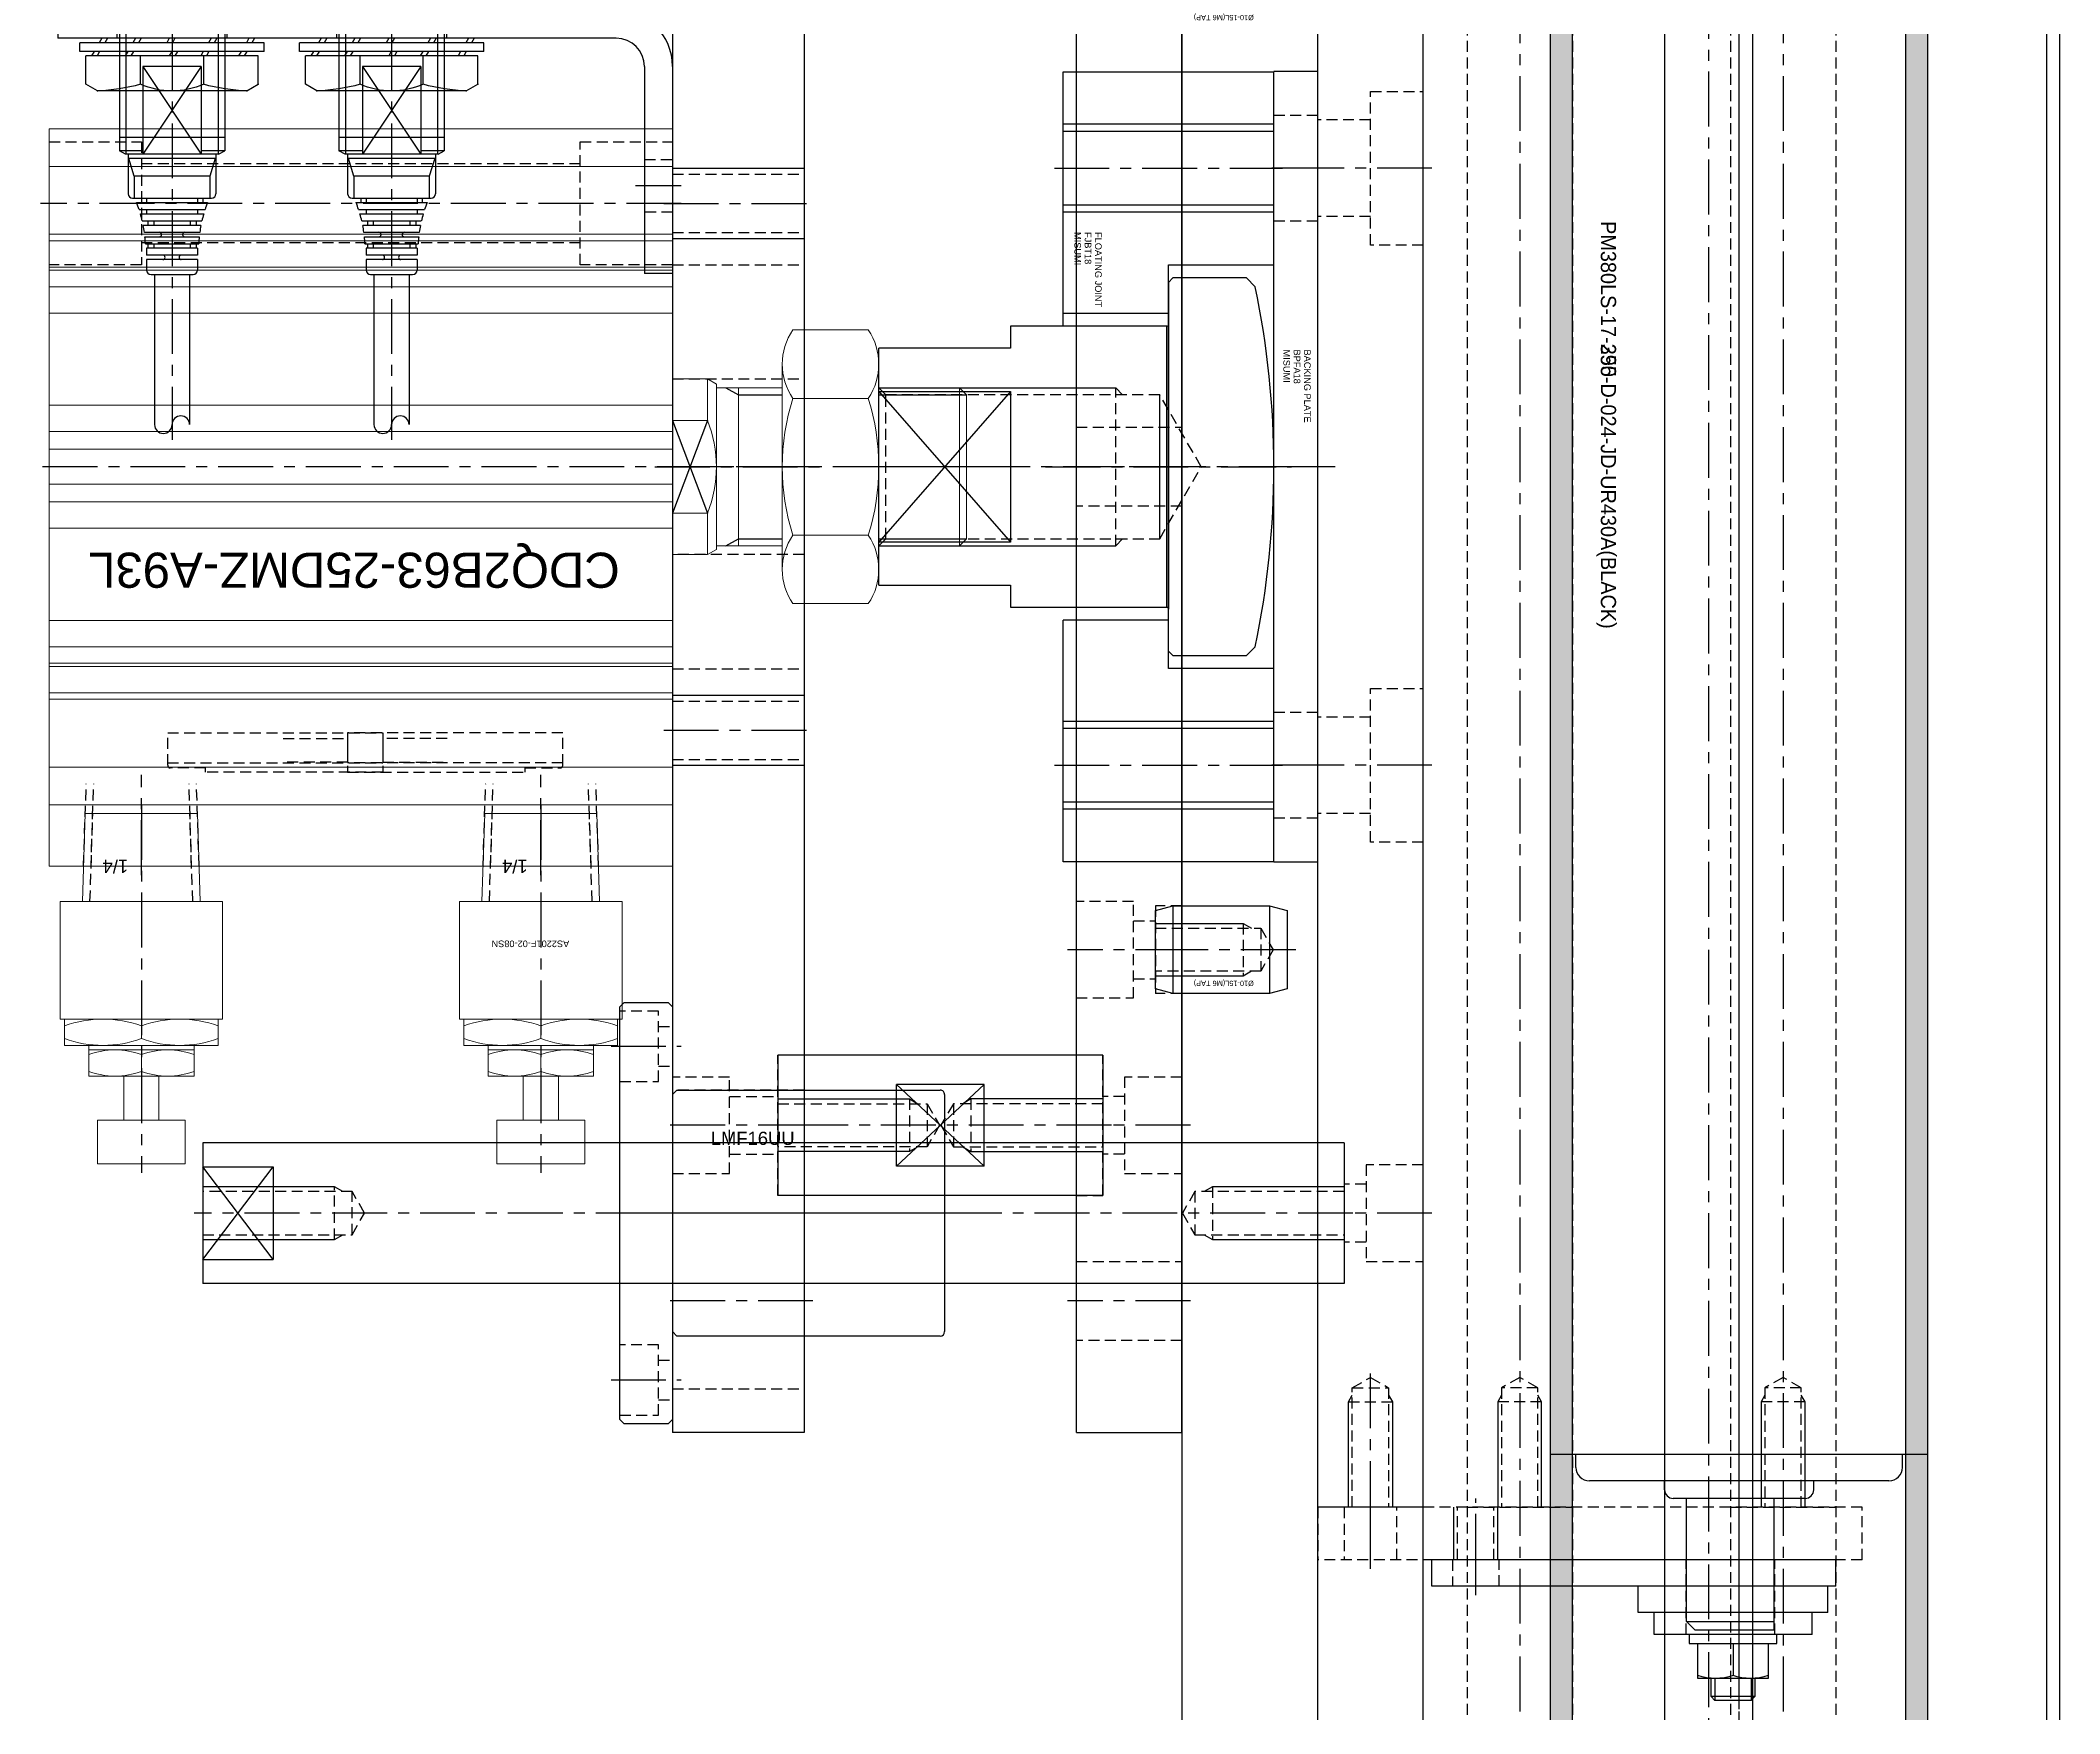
# Model space of a CAD drawing. Header units: inches. Extents: x 0 to 77285, y -118 to 40065.
# Drawn here: x 4378.1 to 4608.1, y 16553.6 to 16744.1 of the extents above; entities that cross this region are included whole.
import ezdxf
from ezdxf.enums import TextEntityAlignment as Align

# ---------------------------------------------------------------- set-up
doc = ezdxf.new("R2010")
doc.units = ezdxf.units.IN
doc.header["$LTSCALE"] = 5
doc.header["$MEASUREMENT"] = 0
doc.linetypes.add('CENTER', pattern=[2, 1.25, -0.25, 0.25, -0.25])
doc.linetypes.add('HIDDEN', pattern=[0.375, 0.25, -0.125])
for name, color, linetype in [('11', 1, 'CENTER'), ('22', 2, 'HIDDEN'), ('44', 4, 'Continuous'), ('55', 5, 'Continuous'), ('77', 40, 'HIDDEN'), ('99', 181, 'Continuous'), ('A', 8, 'Continuous'), ('B', 123, 'Continuous'), ('BOM-T', 4, 'Continuous'), ('T', 3, 'Continuous'), ('Y', 60, 'Continuous')]:
    doc.layers.add(name, color=color, linetype=linetype)
doc.layers.add('88', color=35, linetype='Continuous', lineweight=5)
doc.styles.add('SCI', font='')
doc.styles.get("Standard").update_dxf_attribs({"font": 'arial.ttf'})
doc.styles.get('SCI').set_extended_font_data('Gulim')

# ---------------------------------------------------------------- blocks, each defined once
blk = doc.blocks.new('A$Cf3caff21')
for p, q in [((-105.5, -170), (-105.5, -7330)), ((-50.5, -170), (-50.5, -7330)), ((-40.5, -170), (-40.5, -7330)), ((-7, -170), (-7, -7330))]:
    blk.add_line(p, q)
at = {"layer": '11'}
blk.add_line((-45.5, -170), (-45.5, -7330), dxfattribs=at)
at = {"layer": 'B'}
blk.add_line((-5.5, -170), (-5.5, -7330), dxfattribs=at)
blk = doc.blocks.new('A$Ce961e380')
h = blk.add_hatch(color=256)
h.dxf.hatch_style = 1
h.paths.add_polyline_path([(177.5, 0), (-177.5, 0), (-177.5, -2.5), (177.5, -2.5)])
h.paths.add_polyline_path([(177.5, -40.5), (-177.5, -40.5), (-177.5, -43), (177.5, -43)])
for p, q in [((177.5, 0), (-177.5, 0)), ((177.5, -2.5), (-177.5, -2.5)), ((177.5, -40.5), (-177.5, -40.5)), ((177.5, -43), (-177.5, -43))]:
    blk.add_line(p, q)
at = {"layer": '11'}
blk.add_line((200.5, -21.5), (-200.5, -21.5), dxfattribs=at)
at = {"layer": '44', "style": 'SCI'}
blk.add_text('PM380LS-17-355-D-024-JD-UR430A(BLACK)', height=1.7308, dxfattribs=at).set_placement((-4.77, -36.39), align=Align.MIDDLE_CENTER)
blk = doc.blocks.new('A$C57a92363')
for p, q in [((367, 0, 2129.45), (0, 0, 2129.45)), ((367, -12, 2129.45), (0, -12, 2129.45))]:
    blk.add_line(p, q)
at = {"layer": '11'}
for p, q in [((149.5, 1, 2129.45), (149.5, -13, 2129.45)), ((217.5, 1, 2129.45), (217.5, -13, 2129.45)), ((268.5, 1, 2129.45), (268.5, -13, 2129.45)), ((303, -6, 2129.45), (286.21, -6, 2129.45))]:
    blk.add_line(p, q, dxfattribs=at)
at = {"layer": '22'}
for p, q in [((140.75, -6, 2129.45), (140.75, 0, 2129.45)), ((158.25, 0, 2129.45), (158.25, -6, 2129.45)), ((208.75, -6, 2129.45), (208.75, 0, 2129.45)), ((226.25, 0, 2129.45), (226.25, -6, 2129.45)), ((263, 0, 2129.45), (263, -6.5, 2129.45)), ((274, -6.5, 2129.45), (274, 0, 2129.45)), ((158.25, -6, 2129.45), (140.75, -6, 2129.45)), ((144, -6, 2129.45), (144, -12, 2129.45)), ((155, -6, 2129.45), (155, -12, 2129.45)), ((226.25, -6, 2129.45), (208.75, -6, 2129.45)), ((212, -6, 2129.45), (212, -12, 2129.45)), ((223, -6, 2129.45), (223, -12, 2129.45)), ((263, -6.5, 2129.45), (274, -6.5, 2129.45)), ((265.2, -6.5, 2129.45), (265.2, -9, 2129.45)), ((271.8, -6.5, 2129.45), (271.8, -9, 2129.45)), ((260.5, -9, 2129.45), (276.5, -9, 2129.45)), ((260.5, -9, 2129.45), (260.5, -12, 2129.45)), ((276.5, -9, 2129.45), (276.5, -12, 2129.45))]:
    blk.add_line(p, q, dxfattribs=at)
at = {"layer": '77'}
for p, q in [((302, 0, 2129.45), (302, -12, 2129.45)), ((287.21, -6, 2129.45), (288.4, -3.93, 2129.45)), ((288.4, -3.93, 2129.45), (302, -3.93, 2129.45)), ((288.4, -8.07, 2129.45), (288.4, -3.93, 2129.45)), ((290, -8.5, 2129.45), (290, -3.5, 2129.45)), ((288.4, -8.07, 2129.45), (287.21, -6, 2129.45)), ((302, -8.07, 2129.45), (288.4, -8.07, 2129.45))]:
    blk.add_line(p, q, dxfattribs=at)
at = {"layer": 'T'}
for p, q in [((289.25, -3.93, 2129.45), (290, -3.5, 2129.45)), ((290, -3.5, 2129.45), (302, -3.5, 2129.45)), ((290, -8.5, 2129.45), (289.25, -8.07, 2129.45)), ((302, -8.5, 2129.45), (290, -8.5, 2129.45))]:
    blk.add_line(p, q, dxfattribs=at)
blk = doc.blocks.new('A$Cd39330c3E')
for p, q in [((-6, 10.1), (-6, -11.5)), ((-6, 10.1), (-3, 10.1)), ((-3, 11), (0, 11)), ((-3, 11), (-3, -35)), ((0, 11), (0, -35)), ((-8.5, 8.3), (-8.5, -9.7)), ((-8.5, 8.3), (-6, 8.3)), ((-9.5, 3.3), (-13.5, 3.3)), ((-13.5, 3.3), (-13.5, -4.7)), ((-9.5, -5.7), (-9.5, 4.3)), ((-9.5, 4.3), (-8.5, 4.3)), ((-9.5, -4.7), (-9.5, 3.3)), ((-8.5, 4.3), (-8.5, -5.7)), ((-15.57, 1.8), (-16, 1.37)), ((-16, 1.37), (-16, -2.77)), ((-13.5, 1.8), (-15.57, 1.8)), ((-15.57, 1.8), (-15.57, -3.2)), ((-9.5, -0.7), (-13.14, -0.7)), ((-16, -2.77), (-15.57, -3.2)), ((-15.57, -3.2), (-13.5, -3.2)), ((-13.5, -4.7), (-9.5, -4.7)), ((-8.5, -5.7), (-9.5, -5.7)), ((-8.5, -9.7), (-6, -9.7)), ((-6, -11.5), (-3, -11.5)), ((-3, -35), (0, -35))]:
    blk.add_line(p, q)
for centre in [(-7.72, 1.3), (-7.72, -2.7)]:
    blk.add_arc(centre, 5.78, 159.7438, 200.2562)
at = {"layer": '11'}
for p, q in [((-17, 0), (1, 0)), ((-4, -30), (1, -30))]:
    blk.add_line(p, q, dxfattribs=at)
at = {"layer": '22'}
for p, q in [((-8.5, 4.05), (0, 4.05)), ((-8.5, -6.05), (0, -6.05)), ((-3, -27.35), (0, -27.35)), ((0, -32.65), (-3, -32.65))]:
    blk.add_line(p, q, dxfattribs=at)
at = {"layer": 'T'}
for p, q in [((-13.5, 1.37), (-16, 1.37)), ((-13.5, -2.77), (-16, -2.77))]:
    blk.add_line(p, q, dxfattribs=at)
blk = doc.blocks.new('A$C638f0059')
h = blk.add_hatch(color=256)
h.dxf.hatch_style = 1
h.paths.add_polyline_path([(290, -40.5), (0, -40.5), (0, -43), (290, -43)])
h.paths.add_polyline_path([(177.5, 0), (0, 0), (0, -2.5), (177.5, -2.5)])
h.paths.add_polyline_path([(290, 0), (177.5, 0), (177.5, -2.5), (290, -2.5)])
for p, q in [((290, 0), (0, 0)), ((290, 0), (290, -43)), ((290, -2.5), (0, -2.5)), ((291.46, -2.9), (290, -2.9)), ((293, -4.44), (293, -38.56)), ((294, -13), (293, -13)), ((295, -14), (295, -29)), ((310, -17.5), (295, -17.5)), ((309, -27.5), (309, -17.5)), ((310, -17.5), (310, -26.5)), ((309, -27.5), (295, -27.5)), ((310, -26.5), (309, -27.5)), ((294, -30), (293, -30)), ((290, -40.5), (0, -40.5)), ((291.46, -40.1), (290, -40.1)), ((290, -43), (0, -43))]:
    blk.add_line(p, q)
for centre, radius, start, end in [((291.46, -4.44), 1.54, 0, 90), ((294, -14), 1, 0, 90), ((294, -29), 1, 270, 0), ((291.46, -38.56), 1.54, 270, 0)]:
    blk.add_arc(centre, radius, start, end)
at = {"layer": '11'}
blk.add_line((313, -21.5), (-23, -21.5), dxfattribs=at)
at = {"layer": '44', "style": 'SCI'}
blk.add_text('PM380LS-17-290-D-024-JD-UR430A(BLACK)', height=1.7308, dxfattribs=at).set_placement((172.73, -36.39), align=Align.MIDDLE_CENTER)
blk = doc.blocks.new('A$Cb8b4a96a')
for p, q in [((0, 6), (367, 6)), ((0, -6), (367, -6))]:
    blk.add_line(p, q)
at = {"layer": '11'}
blk.add_line((-1, 0), (368, 0), dxfattribs=at)
blk = doc.blocks.new('A$C873b79c8')
for p, q in [((0, -6), (0, 6)), ((0, 6), (302, 6, 0)), ((302, -6, 0), (302, 6, 0)), ((0, -6), (302, -6, 0))]:
    blk.add_line(p, q)
at = {"layer": '11'}
blk.add_line((-1, 0), (303, 0, 0), dxfattribs=at)
at = {"layer": '22'}
for p, q in [((12, 2.5), (12, -2.5)), ((290, 2.5, 0), (290, -2.5, 0)), ((0, 2.07), (13.6, 2.07)), ((13.6, 2.07), (14.79, 0)), ((13.6, 2.07), (13.6, -2.07)), ((14.79, 0), (13.6, -2.07)), ((288.4, 2.07, 0), (287.21, 0, 0)), ((287.21, 0, 0), (288.4, -2.07, 0)), ((302, 2.07, 0), (288.4, 2.07, 0)), ((288.4, 2.07, 0), (288.4, -2.07, 0)), ((13.6, -2.07), (0, -2.07)), ((288.4, -2.07, 0), (302, -2.07, 0))]:
    blk.add_line(p, q, dxfattribs=at)
at = {"layer": 'T'}
for p, q in [((0, 2.5), (12, 2.5)), ((12, 2.5), (12.75, 2.07)), ((290, 2.5, 0), (289.25, 2.07, 0)), ((302, 2.5, 0), (290, 2.5, 0)), ((12.75, -2.07), (12, -2.5)), ((289.25, -2.07, 0), (290, -2.5, 0)), ((12, -2.5), (0, -2.5)), ((290, -2.5, 0), (302, -2.5, 0))]:
    blk.add_line(p, q, dxfattribs=at)
blk = doc.blocks.new('A$Cb21f6689')
for p, q in [((6, 56, 0), (0, 56, 0)), ((0, 56), (0, -6, 0)), ((6, 56), (6, -6, 0)), ((0, -6), (6, -6))]:
    blk.add_line(p, q)
at = {"layer": '11'}
for p, q in [((7, 12), (-1, 12)), ((7, 0), (-1, 0))]:
    blk.add_line(p, q, dxfattribs=at)
at = {"layer": '22'}
for p, q in [((6, 14.07), (0, 14.07)), ((6, 9.93), (0, 9.93)), ((6, 3), (0, 3)), ((0, -3), (6, -3))]:
    blk.add_line(p, q, dxfattribs=at)
at = {"layer": 'T'}
for p, q in [((6, 14.5), (0, 14.5)), ((6, 9.5), (0, 9.5))]:
    blk.add_line(p, q, dxfattribs=at)
blk = doc.blocks.new('A$Cec0c863b')
for p, q in [((8, 0), (-8, 0)), ((-8, 0), (-8, -130)), ((8, 0), (8, -130)), ((5.29, -122), (-5.29, -122)), ((-5.29, -130), (-5.29, -122)), ((5.29, -130), (5.29, -122)), ((8, -130), (-8, -130))]:
    blk.add_line(p, q)
at = {"layer": '11'}
blk.add_line((0, 1), (0, -131), dxfattribs=at)
at = {"layer": '22'}
for p, q in [((-2.46, -17), (-2.46, 0)), ((2.46, 0), (2.46, -17)), ((3, -15), (-3, -15)), ((0, -18.42), (-2.46, -17)), ((2.46, -17), (-2.46, -17)), ((2.46, -17), (0, -18.42)), ((-2.46, -113), (0, -111.58)), ((0, -111.58), (2.46, -113)), ((-2.46, -130), (-2.46, -113)), ((-2.46, -113), (2.46, -113)), ((2.46, -113), (2.46, -130)), ((-3, -115), (3, -115))]:
    blk.add_line(p, q, dxfattribs=at)
at = {"layer": 'A'}
for p, q in [((-5.29, -122), (5.29, -130)), ((-5.29, -130), (5.29, -122))]:
    blk.add_line(p, q, dxfattribs=at)
at = {"layer": 'T'}
for p, q in [((-3, -15), (-3, 0)), ((3, 0), (3, -15)), ((-2.46, -15.94), (-3, -15)), ((3, -15), (2.46, -15.94)), ((-3, -115), (-2.46, -114.06)), ((2.46, -114.06), (3, -115)), ((-3, -130), (-3, -115)), ((3, -115), (3, -130))]:
    blk.add_line(p, q, dxfattribs=at)
blk = doc.blocks.new('A$C3f96074d')
for p, q in [((45, 0), (-45, 0)), ((-45, 0), (-45, -5)), ((45, -5), (45, 0)), ((45, -5), (-45, -5))]:
    blk.add_line(p, q)
blk.add_point((0, 0))
at = {"layer": '11'}
for p, q in [((-34, 1), (-34, -6)), ((0, 2), (0, -7)), ((34, 1), (34, -6))]:
    blk.add_line(p, q, dxfattribs=at)
at = {"layer": '22'}
for p, q in [((-40, 0), (-40, -5)), ((-28, -5), (-28, 0)), ((28, 0), (28, -5)), ((40, -5), (40, 0))]:
    blk.add_line(p, q, dxfattribs=at)
at = {"layer": 'BOM-T', "color": 4}
for s, p in [('BACKING PLATE', (-13.35, -1.18)), ('BPFA18', (-13.35, -2.36)), ('MISUMI', (-13.35, -3.54))]:
    blk.add_text(s, height=0.75, dxfattribs=at).set_placement(p, align=Align.MIDDLE_LEFT)
blk = doc.blocks.new('A$C599342af')
for p, q in [((78.99, 0), (-10.99, 0)), ((-10.99, -24), (-10.99, 0)), ((-4.19, 0), (-4.19, -24)), ((4.19, 0), (4.19, -24)), ((11.01, -12), (11.01, 0)), ((56.99, 0), (56.99, -12)), ((63.81, 0), (63.81, -24)), ((72.19, 0), (72.19, -24)), ((78.99, 0), (78.99, -24)), ((13.5, -2.12), (12.5, -3.12)), ((55.5, -3.12), (54.5, -2.12)), ((12.5, -3.12), (12.5, -11.5)), ((55.5, -11.5), (55.5, -3.12)), ((56.99, -12), (11.01, -12)), ((12.5, -11.5), (13, -12)), ((13, -12), (17.8, -12)), ((16.52, -24), (16.52, -12)), ((50, -12.2), (18, -12.2)), ((18, -12.2), (18, -30)), ((42.19, -13), (25.81, -13)), ((50, -30), (50, -12.2)), ((55, -12), (50.2, -12)), ((51.48, -12), (51.48, -24)), ((55, -12), (55.5, -11.5)), ((18, -24), (-10.99, -24)), ((78.99, -24), (51.48, -24)), ((18, -30), (20.5, -30)), ((20.5, -30), (20.5, -45)), ((25.41, -45), (25.41, -30)), ((25.41, -30), (42.59, -30)), ((42.59, -30), (42.59, -45)), ((47.5, -45), (47.5, -30)), ((47.5, -30), (50, -30)), ((47.5, -45), (20.5, -45))]:
    blk.add_line(p, q)
for centre, radius, start, end in [((34, -100), 100, 78.1705, 101.8295), ((17.8, -12.2), 0.2, 0, 90), ((50.2, -12.2), 0.2, 90, 180)]:
    blk.add_arc(centre, radius, start, end)
at = {"layer": '11'}
for p, q in [((0, -25), (0, 1)), ((34, 2.25), (34, -47.25)), ((34, -26), (34, 2)), ((68, -25), (68, 1))]:
    blk.add_line(p, q, dxfattribs=at)
at = {"layer": '22'}
for p, q in [((34, -8.27), (25.81, -13)), ((42.19, -13), (34, -8.27)), ((25.81, -13), (25.81, -44.19)), ((42.19, -44.19), (42.19, -13)), ((43, -18), (25, -18)), ((25.81, -44.19), (25, -45)), ((42.19, -44.19), (25.81, -44.19)), ((43, -45), (42.19, -44.19))]:
    blk.add_line(p, q, dxfattribs=at)
at = {"layer": 'A'}
for p, q in [((17.8, -12), (50.2, -12)), ((25.41, -30), (42.59, -45)), ((25.41, -45), (42.59, -30))]:
    blk.add_line(p, q, dxfattribs=at)
at = {"layer": 'T'}
for p, q in [((-5, 0), (-5, -24)), ((5, 0), (5, -24)), ((63, 0), (63, -24)), ((73, 0), (73, -24)), ((25.81, -17.25), (25, -18)), ((25, -45), (25, -18)), ((42.19, -17.25), (43, -18)), ((43, -45), (43, -18))]:
    blk.add_line(p, q, dxfattribs=at)
at = {"layer": 'BOM-T', "color": 4}
for s, p in [('FLOATING JOINT', (7.27, -19.99)), ('FJBT18', (7.27, -21.17)), ('MISUMI', (7.27, -22.35))]:
    blk.add_text(s, height=0.75, dxfattribs=at).set_placement(p, align=Align.MIDDLE_LEFT)
blk = doc.blocks.new('A$C5cd82ed8')
blk.add_blockref('A$C57a92363', (6, 15))
at = {"xscale": -1}
blk.add_blockref('A$Cec0c863b', (274.5, 6, 2129.45), dxfattribs=at)
at = {"layer": '22'}
for p in [(6, 56, 0), (6, 26, 0)]:
    blk.add_blockref('A$Cb8b4a96a', p, dxfattribs=at)
at = {"layer": '44', "xscale": -1}
blk.add_blockref('A$Cd39330c3E', (314, 51), dxfattribs=at)
at = {"layer": '55'}
for name, p in [('A$Ce961e380', (189.5, 72.5)), ('A$C638f0059', (12, 72.5))]:
    blk.add_blockref(name, p, dxfattribs=at)
at = {"layer": '77'}
for name, p in [('A$Cb21f6689', (308, 9)), ('A$C873b79c8', (6, 56, 0)), ('A$C873b79c8', (6, 26, 0))]:
    blk.add_blockref(name, p, dxfattribs=at)
at = {"layer": '99'}
for name, p in [('A$C3f96074d', (189.5, 3, 2129.45)), ('A$C599342af', (155.5, -2, 2129.45))]:
    blk.add_blockref(name, p, dxfattribs=at)
blk = doc.blocks.new('A$C348276db')
for p, q in [((15, 15, 3256.04), (15, 0, 3256.04)), ((15, 15, 3256.04), (235, 15, 3256.04)), ((26, 15, 3256.04), (26, 0, 3256.04)), ((54, 15, 3256.04), (54, 0, 3256.04)), ((91.68, 0, 3256.04), (91.68, 15, 3256.04)), ((98.32, 0, 3256.04), (98.32, 15, 3256.04)), ((102, 0, 3256.04), (102, 15, 3256.04)), ((148, 0, 3256.04), (148, 15, 3256.04)), ((151.68, 0, 3256.04), (151.68, 15, 3256.04)), ((158.32, 0, 3256.04), (158.32, 15, 3256.04)), ((196, 15, 3256.04), (196, 0, 3256.04)), ((224, 15, 3256.04), (224, 0, 3256.04)), ((235, 15, 3256.04), (235, 0, 3256.04)), ((15, 0, 3256.04), (235, 0, 3256.04))]:
    blk.add_line(p, q)
at = {"layer": '11'}
for p, q in [((125, -2, 3256.04), (125, 17, 3256.04)), ((40, 16, 3256.04), (40, -1, 3256.04)), ((95, -1, 3256.04), (95, 16, 3256.04)), ((155, -1, 3256.04), (155, 16, 3256.04)), ((210, 16, 3256.04), (210, -1, 3256.04))]:
    blk.add_line(p, q, dxfattribs=at)
at = {"layer": 'T'}
for p, q in [((91, 0, 3256.04), (91, 15, 3256.04)), ((99, 0, 3256.04), (99, 15, 3256.04)), ((151, 0, 3256.04), (151, 15, 3256.04)), ((159, 0, 3256.04), (159, 15, 3256.04))]:
    blk.add_line(p, q, dxfattribs=at)
blk = doc.blocks.new('A$Ccf0fb916')
for p, q in [((-24, 5.5), (-23.5, 6)), ((-24, 0.5), (-24, 5.5)), ((-23.5, 6), (23.5, 6)), ((23.5, 6), (24, 5.5)), ((24, 5.5), (24, 0.5)), ((-23.5, 0), (-24, 0.5)), ((23.5, 0), (-23.5, 0)), ((-13.5, 0), (-14, -0.5)), ((14, -0.5), (13.5, 0)), ((24, 0.5), (23.5, 0)), ((-14, -30.5), (-14, -0.5)), ((14, -0.5), (14, -30.5)), ((13.5, -31), (-13.5, -31))]:
    blk.add_line(p, q)
for centre, start, end in [((-13.5, -30.5), 180, 270), ((13.5, -30.5), 270, 360)]:
    blk.add_arc(centre, 0.5, start, end)
at = {"layer": '11'}
for p, q in [((-19, 7), (-19, -1)), ((0, -32), (0, 7)), ((19, 7), (19, -1))]:
    blk.add_line(p, q, dxfattribs=at)
at = {"layer": '22'}
for p, q in [((-23, 6), (-23, 1.6)), ((-15, 1.6), (-15, 6)), ((15, 6), (15, 1.6)), ((23, 1.6), (23, 6)), ((-23, 1.6), (-15, 1.6)), ((-21.25, 1.6), (-21.25, 0)), ((-16.75, 1.6), (-16.75, 0)), ((15, 1.6), (23, 1.6)), ((16.75, 1.6), (16.75, 0)), ((21.25, 1.6), (21.25, 0))]:
    blk.add_line(p, q, dxfattribs=at)
at = {"layer": 'BOM-T', "color": 4}
blk.add_text('LMF16UU', height=1.5, rotation=270, dxfattribs=at).set_placement((8.52, -4.36), align=Align.MIDDLE_LEFT)
blk = doc.blocks.new('A$C155e952e')
for p, q in [((-4, 18.31), (-3.24, 19.63)), ((-3.24, 19.63), (0, 19.63)), ((0, 19.63), (0, 0)), ((-4, 18.31), (-4, 1.31)), ((-3.24, 13.41), (0, 13.41)), ((-3.24, 6.22), (0, 6.22)), ((-4, 1.31), (-3.24, 0)), ((-3.24, 0), (0, 0))]:
    blk.add_line(p, q)
for centre, radius, start, end in [((17.82, 19.18), 21.84, 182.2649, 195.323), ((4.92, 9.81), 8.92, 156.1938, 179.9413), ((4.92, 9.82), 8.92, 180.0587, 203.8062), ((17.82, 0.45), 21.84, 164.677, 177.7351)]:
    blk.add_arc(centre, radius, start, end)
for p in [(-3.24, 19.63), (-4, 18.31), (-4, 18.31), (-4, 1.31)]:
    blk.add_point(p)
blk = doc.blocks.new('A$C8b6cfe8f')
for p, q in [((0, 9.4), (0.5, 9.1)), ((0, 9.4), (0, 8.76)), ((0.5, 10.5), (0.5, -10.5)), ((1.5, 10.5), (0.5, 10.5)), ((1.5, 10.5), (1.5, -10.5)), ((0, 8.76), (0.5, 8.46)), ((1.5, 8.51), (2, 8.22)), ((1.5, 7.87), (2, 7.58)), ((2, 8.22), (2, 7.58)), ((0, 5.09), (0, 4.45)), ((0, 5.09), (0.5, 4.79)), ((0, 4.45), (0.5, 4.15)), ((1.5, 4.2), (2, 3.91)), ((1.5, 3.56), (2, 3.27)), ((2, 3.91), (2, 3.27)), ((0, 0.32), (0, -0.32)), ((0, 0.32), (0.5, 0.03)), ((1.5, 0.61), (2, 0.32)), ((2, 0.32), (2, -0.32)), ((0, -0.32), (0.5, -0.61)), ((1.5, -0.03), (2, -0.32)), ((0, -3.53), (0, -4.17)), ((0, -3.53), (0.5, -3.83)), ((0, -4.17), (0.5, -4.47)), ((1.5, -4.41), (2, -4.71)), ((1.5, -5.05), (2, -5.35)), ((2, -4.71), (2, -5.35)), ((0, -7.37), (0, -8.01)), ((0, -7.37), (0.5, -7.67)), ((0, -8.01), (0.5, -8.31)), ((1.5, -8.25), (2, -8.55)), ((1.5, -8.89), (2, -9.19)), ((2, -8.55), (2, -9.19)), ((1.5, -10.5), (0.5, -10.5))]:
    blk.add_line(p, q)
blk = doc.blocks.new('A$Ce7fb24a1')
for p, q in [((2.9, 5.25), (3.33, 6)), ((2.9, -5.25), (2.9, 5.25)), ((3.33, 6), (34, 6)), ((3.33, 6), (3.33, -6)), ((34.4, 5.3), (34, 6)), ((34, 6), (34, 3.32)), ((34.4, 5.3), (34.4, -5.3)), ((34.4, 5), (34.9, 5)), ((34.4, 5), (38.9, 5)), ((34.9, 5), (34.9, -5)), ((34.9, 4.92), (36.9, 4.3)), ((24.4, 3.32), (34.4, 3.32)), ((24.4, 3.32), (24.4, -3.32)), ((36.9, 4.3), (36.9, -4.3)), ((36.9, 4.3), (39.4, 4.3)), ((39.4, -4.5), (39.4, 4.5)), ((39.4, 3.5), (39.9, 3.5)), ((39.4, 2.9), (39.9, 2.9)), ((39.9, -4.05), (39.9, 4.05)), ((40.7, -3.76), (40.7, 3.76)), ((40.7, 2.9), (41.2, 2.9)), ((41.2, -3.6), (41.2, 3.6)), ((42, -3.39), (42, 3.39)), ((42, 2.75), (42.5, 2.75)), ((42.5, -3.29), (42.5, 3.29)), ((43.3, -3.15), (43.3, 3.15)), ((43.8, -3.09), (43.8, 3.1)), ((44.6, -3.03), (44.6, 3.03)), ((44.6, 2.75), (45.1, 2.75)), ((45.1, 2.9), (45.9, 2.9)), ((45.1, 2.9), (45.1, -2.9)), ((45.9, 2.9), (45.9, -2.9)), ((46.4, 2.9), (47.6, 2.9)), ((46.4, 2.9), (46.4, -2.9)), ((48.1, -2.4), (48.1, 2.4)), ((42, 2.07), (42.5, 2.07)), ((44.6, 2.07), (45.1, 2.07)), ((48.1, 2), (65.2, 2)), ((42, -2.08), (42.5, -2.08)), ((44.6, -2.08), (45.1, -2.08)), ((48.1, -2), (65.2, -2)), ((24.4, -3.32), (34.4, -3.32)), ((34, -3.32), (34, -6)), ((36.9, -4.3), (34.9, -4.92)), ((36.9, -4.3), (39.4, -4.3)), ((39.4, -2.9), (39.9, -2.9)), ((39.4, -3.5), (39.9, -3.5)), ((40.7, -2.9), (41.2, -2.9)), ((42, -2.75), (42.5, -2.75)), ((44.6, -2.75), (45.1, -2.75)), ((45.1, -2.9), (45.9, -2.9)), ((46.4, -2.9), (47.6, -2.9)), ((3.33, -6), (2.9, -5.25)), ((3.33, -6), (34, -6)), ((34.4, -5.3), (34, -6)), ((34.4, -5), (38.9, -5))]:
    blk.add_line(p, q)
for centre, radius, start, end in [((38.9, 4.5), 0.5, 0, 90), ((45.27, 17.52), 14.5, 248.279, 251.645), ((45.27, 17.52), 14.5, 253.714, 256.982), ((45.27, 17.52), 14.5, 259.002, 262.207), ((45.27, 17.52), 14.5, 264.196, 267.367), ((47.6, 2.4), 0.5, 0, 90), ((43.55, 1.45), 0.25, 180, 270), ((43.55, 1.45), 0.25, 270, 0), ((46.15, 1.05), 0.25, 180, 0), ((65.2, 1), 1, 90, 270), ((65.2, -1), 1, 270, 90), ((43.55, -1.45), 0.25, 90, 180), ((43.55, -1.45), 0.25, 0, 90), ((46.15, -1.05), 0.25, 0, 180), ((38.9, -4.5), 0.5, 270, 0), ((45.27, -17.52), 14.5, 108.355, 111.721), ((45.27, -17.52), 14.5, 103.018, 106.286), ((45.27, -17.52), 14.5, 97.7934, 100.998), ((45.27, -17.52), 14.5, 92.6334, 95.8036), ((47.6, -2.4), 0.5, 270, 0)]:
    blk.add_arc(centre, radius, start, end)
at = {"layer": '11'}
for p, q in [((0.9, -0.5), (0.9, 0.5)), ((0.9, 0), (66.93, 0))]:
    blk.add_line(p, q, dxfattribs=at)
blk.add_circle((0.9, 0), 0.5, dxfattribs=at)
at = {"layer": 'A'}
for p, q in [((9, 6), (9, -6)), ((32.5, 6), (32.5, -6)), ((24.4, 3.32), (34.4, -3.32)), ((24.4, -3.32), (34.4, 3.32))]:
    blk.add_line(p, q, dxfattribs=at)
at = {"layer": 'T'}
for p, q in [((2.9, 5.25), (34.4, 5.25)), ((2.9, -5.25), (34.4, -5.25))]:
    blk.add_line(p, q, dxfattribs=at)
blk = doc.blocks.new('A$C6a460ffd')
for p, q in [((4.8, 51.5), (28.4, 51.5)), ((28.4, 51.5), (28.4, 48.3)), ((4.8, 48.3), (28.4, 48.3)), ((-1.6, 45.1), (-1.6, -18.5)), ((1.6, 45.1), (1.6, -18.5)), ((-1.6, -18.5), (1.6, -18.5))]:
    blk.add_line(p, q)
for radius in [6.4, 3.2]:
    blk.add_arc((4.8, 45.1), radius, 90, 180)
at = {"layer": '11'}
for p, q in [((18.4, 52.5), (18.4, 47.3)), ((-2.6, 19.5), (2.6, 19.5)), ((-2.6, -5.5), (2.6, -5.5))]:
    blk.add_line(p, q, dxfattribs=at)
at = {"layer": '22'}
for p, q in [((15.4, 48.3), (15.4, 51.5)), ((21.4, 51.5), (21.4, 48.3)), ((-1.6, 25.75), (1.6, 25.75)), ((1.6, 13.25), (-1.6, 13.25)), ((-1.6, 0.75), (1.6, 0.75)), ((1.6, -11.75), (-1.6, -11.75))]:
    blk.add_line(p, q, dxfattribs=at)
blk = doc.blocks.new('A$C35e5d4fbE')
for p, q in [((-2, 33.5), (-2, 2)), ((4.5, 34), (-1.5, 34)), ((0.5, 33), (0.5, 23.5)), ((1, 33.5), (1, 23)), ((10.32, 34), (1.5, 34)), ((4.5, 20.5), (4.5, 34)), ((4.5, 0), (4.5, 34)), ((4.6, 34), (4.6, 32.1)), ((10.32, 34), (16.89, 34)), ((4.6, 32.1), (12.73, 32.1)), ((4.6, 32.1), (12.73, 32.1)), ((4.8, 27.27), (4.8, 32.1)), ((4.5, 27.07), (12.3, 27.07)), ((4.5, 27.07), (4.5, 16.92)), ((12.1, 27.07), (4.7, 27.07)), ((12.8, 27.27), (4.8, 27.27)), ((7.65, 25.92), (4.9, 25.92)), ((4.9, 25.92), (4.9, 24.52)), ((6.5, 18.07), (6.5, 25.92)), ((9.5, 25.42), (7.3, 25.42)), ((7.3, 25.42), (7.3, 23.42)), ((9.15, 26.22), (7.65, 26.22)), ((7.65, 26.22), (7.65, 25.92)), ((9.15, 25.92), (9.15, 26.22)), ((10.5, 25.92), (9.15, 25.92)), ((9.5, 23.42), (9.5, 25.42)), ((10.5, 18.07), (10.5, 25.92)), ((12.3, 27.07), (12.3, 16.92)), ((12.8, 26.27), (12.8, 27.27)), ((14.2, 26.27), (12.8, 26.27)), ((14.2, 26.27), (14.2, 17.7)), ((4.9, 24.52), (6.5, 24.52)), ((7.3, 23.42), (9.5, 23.42)), ((8.8, 24.82), (8, 24.82)), ((8, 24.82), (8, 24.02)), ((8, 24.02), (8.8, 24.02)), ((8.8, 24.02), (8.8, 24.82)), ((-0.5, 22.5), (-1.5, 22.5)), ((-1.5, 21.7), (-1.5, 22.1)), ((-1.5, 21.7), (-1.5, 2)), ((-1.2, 22.4), (0.8, 22.4)), ((0, 22), (-1.2, 22)), ((6.5, 20.77), (4.9, 20.77)), ((4.9, 20.77), (4.9, 19.37)), ((9.5, 22.92), (7.3, 22.92)), ((7.3, 22.92), (7.3, 20.92)), ((7.3, 20.92), (9.5, 20.92)), ((8.8, 22.32), (8, 22.32)), ((8, 22.32), (8, 21.52)), ((8, 21.52), (8.8, 21.52)), ((8.8, 21.52), (8.8, 22.32)), ((9.5, 20.92), (9.5, 22.92)), ((3, 13.5), (3, 20.5)), ((4.5, 20.5), (3, 20.5)), ((3, 19.5), (3, 14.5)), ((4.5, 19.5), (3, 19.5)), ((3.5, 19.5), (3.5, 14.5)), ((4.9, 19.37), (6.5, 19.37)), ((9.5, 20.42), (7.3, 20.42)), ((7.3, 20.42), (7.3, 18.42)), ((7.3, 18.42), (9.5, 18.42)), ((8.8, 19.82), (8, 19.82)), ((8, 19.82), (8, 19.02)), ((8, 19.02), (8.8, 19.02)), ((8.8, 19.02), (8.8, 19.82)), ((9.5, 18.42), (9.5, 20.42)), ((12.3, 16.92), (4.5, 16.92)), ((4.5, 16.43), (13, 16.43)), ((4.5, 16.43), (4.5, 7.03)), ((4.7, 16.92), (12.1, 16.92)), ((12.8, 16.43), (4.7, 16.43)), ((6.5, 18.07), (7.65, 18.07)), ((7.65, 18.07), (7.65, 17.77)), ((7.65, 17.77), (9.15, 17.77)), ((9.15, 17.77), (9.15, 18.07)), ((9.15, 18.07), (10.5, 18.07)), ((14.2, 17.7), (12.8, 17.7)), ((12.8, 17.7), (12.8, 16.7)), ((13.8, 16.7), (12.8, 16.7)), ((13, 16.43), (13, 7.03)), ((13.8, 15.75), (13.8, 16.7)), ((3, 14.5), (4.5, 14.5)), ((4.5, 14.71), (4.5, 14.71)), ((7.95, 15.48), (4.9, 15.48)), ((4.9, 15.48), (4.9, 13.53)), ((6.5, 7.98), (6.5, 15.48)), ((10.25, 14.73), (7.45, 14.73)), ((7.45, 14.73), (7.45, 11.93)), ((9.75, 15.78), (7.95, 15.78)), ((7.95, 15.78), (7.95, 15.48)), ((9.35, 13.83), (8.35, 13.83)), ((8.35, 13.83), (8.35, 12.83)), ((9.35, 12.83), (9.35, 13.83)), ((9.75, 15.48), (9.75, 15.78)), ((11.2, 15.48), (9.75, 15.48)), ((10.25, 11.93), (10.25, 14.73)), ((11.2, 7.98), (11.2, 15.48)), ((15, 15.75), (13.8, 15.75)), ((15.2, 15.75), (13.8, 15.75)), ((15.2, 15.75), (15.2, 7.75)), ((4.5, 13.5), (3, 13.5)), ((4.5, 0), (4.5, 13.5)), ((4.9, 13.53), (6.5, 13.53)), ((6.5, 11.68), (4.9, 11.68)), ((4.9, 11.68), (4.9, 9.73)), ((7.45, 11.93), (10.25, 11.93)), ((8.35, 12.83), (9.35, 12.83)), ((4.9, 9.73), (6.5, 9.73)), ((10.25, 11.23), (7.45, 11.23)), ((7.45, 11.23), (7.45, 8.43)), ((9.35, 10.33), (8.35, 10.33)), ((8.35, 10.33), (8.35, 9.33)), ((8.35, 9.33), (9.35, 9.33)), ((9.35, 9.33), (9.35, 10.33)), ((10.25, 8.43), (10.25, 11.23)), ((13, 7.03), (4.5, 7.03)), ((6.5, 7.98), (7.95, 7.98)), ((7.45, 8.43), (10.25, 8.43)), ((7.95, 7.98), (7.95, 7.68)), ((7.95, 7.68), (9.75, 7.68)), ((9.75, 7.68), (9.75, 7.98)), ((9.75, 7.98), (11.2, 7.98)), ((15.2, 7.75), (13.8, 7.75)), ((13.8, 7.75), (13.8, 6.75)), ((4.5, 6.56), (4.5, 0.36)), ((4.8, 1.9), (4.8, 6.75)), ((13.8, 6.75), (4.8, 6.75)), ((0, 0), (-2, 2)), ((-1.5, 2), (0.5, 0)), ((0, 0), (4.5, 0)), ((4.5, 1.9), (12.73, 1.9)), ((4.8, 1.9), (4.5, 1.9)), ((12.73, 1.9), (4.8, 1.9)), ((0.5, 0), (5, 0)), ((13.24, 0), (5, 0))]:
    blk.add_line(p, q)
for centre, radius, start, end in [((-1.5, 33.5), 0.5, 90, 180), ((-0.5, 33), 1, 0, 90), ((1.5, 33.5), 0.5, 90, 180), ((16.89, 32.5), 1.5, 4.4785, 90), ((-181, 17), 200, 0, 4.4785), ((-1.5, 23), 0.5, 180, 270), ((-0.5, 23.5), 1, 270, 0), ((-1.2, 22.1), 0.3, 90, 180), ((-1.2, 21.7), 0.3, 90, 180), ((0, 23), 1, 270, 0), ((-81, 17), 100, 352.7433, 0), ((13.24, 5), 5, 270, 352.7433)]:
    blk.add_arc(centre, radius, start, end)
blk = doc.blocks.new('A$Cdbf0f8cdE')
for p, q in [((18.6, 0), (0, 0)), ((0, -3.2), (0, 0)), ((18.6, -3.2), (0, -3.2)), ((21.8, -46), (21.8, -6.4)), ((25, -46), (25, -6.4)), ((25, -46), (21.8, -46))]:
    blk.add_line(p, q)
for radius in [6.4, 3.2]:
    blk.add_arc((18.6, -6.4), radius, 0, 90)
at = {"layer": '11'}
for p, q in [((10, 1), (10, -4.2)), ((20.8, -16.5), (26, -16.5)), ((20.8, -39.5), (26, -39.5))]:
    blk.add_line(p, q, dxfattribs=at)
at = {"layer": '22'}
for p, q in [((7, 0), (7, -3.2)), ((13, -3.2), (13, 0)), ((21.8, -14.88), (25, -14.88)), ((21.8, -18.12), (25, -18.12)), ((21.8, -37.88), (25, -37.88)), ((21.8, -41.12), (25, -41.12))]:
    blk.add_line(p, q, dxfattribs=at)
at = {"layer": 'T'}
for p, q in [((21.8, -14.5), (25, -14.5)), ((21.8, -18.5), (25, -18.5)), ((21.8, -37.5), (25, -37.5)), ((21.8, -41.5), (25, -41.5))]:
    blk.add_line(p, q, dxfattribs=at)
blk = doc.blocks.new('A$Cb0f354e5')
for p, q in [((13, 37, 0), (-3, 37, 0)), ((-3, 37, 0), (-3, 0)), ((13, 37, 0), (13, 0)), ((0.34, 23.5, 0), (9.66, 23.5, 0)), ((0.34, 23.5, 0), (0.34, 13.5, 0)), ((9.66, 23.5, 0), (9.66, 13.5, 0)), ((0.34, 13.5, 0), (9.66, 13.5, 0)), ((13, 0), (-3, 0))]:
    blk.add_line(p, q)
at = {"layer": '11'}
blk.add_line((5, 38, 0), (5, -1), dxfattribs=at)
at = {"layer": '22'}
for p, q in [((2.54, 20, 0), (2.54, 37, 0)), ((7.46, 37, 0), (7.46, 20, 0)), ((8, 22, 0), (2, 22, 0)), ((5, 18.58, 0), (2.54, 20, 0)), ((7.46, 20, 0), (2.54, 20, 0)), ((5, 18.42, 0), (2.54, 17, 0)), ((7.46, 20, 0), (5, 18.58, 0)), ((7.46, 17, 0), (5, 18.42, 0)), ((2.54, 17, 0), (2.54, 0, 0)), ((7.46, 17, 0), (2.54, 17, 0)), ((7.46, 0, 0), (7.46, 17, 0)), ((8, 15, 0), (2, 15, 0))]:
    blk.add_line(p, q, dxfattribs=at)
at = {"layer": 'A'}
for p, q in [((9.66, 13.5, 0), (0.34, 23.5, 0)), ((0.34, 13.5, 0), (9.66, 23.5, 0))]:
    blk.add_line(p, q, dxfattribs=at)
at = {"layer": 'T'}
for p, q in [((2, 22, 0), (2, 37, 0)), ((8, 37, 0), (8, 22, 0)), ((2.54, 21.06, 0), (2, 22, 0)), ((8, 22, 0), (7.46, 21.06, 0)), ((2.54, 15.94, 0), (2, 15, 0)), ((2, 15, 0), (2, 0, 0)), ((8, 15, 0), (7.46, 15.94, 0)), ((8, 0, 0), (8, 15, 0))]:
    blk.add_line(p, q, dxfattribs=at)
blk = doc.blocks.new('A$Ca7f64d89')
for p, q in [((110, 0, 0), (-110, 0, 0)), ((-110, -12, 0), (-110, 0, 0)), ((110, -12, 0), (110, 0, 0)), ((110, -12, 0), (-110, -12, 0))]:
    blk.add_line(p, q)
at = {"layer": '11'}
for p, q in [((-95, 1, 0), (-95, -13, 0)), ((-75, 1), (-75, -13)), ((-55, 1, 0), (-55, -13, 0)), ((0, 1, 0), (0, -13, 0)), ((55, 1, 0), (55, -13, 0)), ((75, 1), (75, -13)), ((95, 1, 0), (95, -13, 0))]:
    blk.add_line(p, q, dxfattribs=at)
at = {"layer": '22'}
for p, q in [((-99.5, -12, 0), (-99.5, 0, 0)), ((-90.5, 0, 0), (-90.5, -12, 0)), ((-60, 0, 0), (-60, -3, 0)), ((-50, 0, 0), (-50, -3, 0)), ((-4.5, -12, 0), (-4.5, 0, 0)), ((4.5, 0, 0), (4.5, -12, 0)), ((50, 0, 0), (50, -3, 0)), ((60, 0, 0), (60, -3, 0)), ((90.5, -12, 0), (90.5, 0, 0)), ((99.5, 0, 0), (99.5, -12, 0)), ((-80.5, -6.5), (-80.5, 0)), ((-69.5, 0), (-69.5, -6.5)), ((69.5, 0), (69.5, -6.5)), ((80.5, -6.5), (80.5, 0)), ((-50, -3, 0), (-60, -3, 0)), ((-58.3, -5.5, 0), (-58.3, -3, 0)), ((-51.7, -5.5, 0), (-51.7, -3, 0)), ((50, -3, 0), (60, -3, 0)), ((51.7, -5.5, 0), (51.7, -3, 0)), ((58.3, -5.5, 0), (58.3, -3, 0)), ((-69.5, -6.5), (-80.5, -6.5)), ((-78.3, -6.5), (-78.3, -9)), ((-71.7, -6.5), (-71.7, -9)), ((-60.5, -12, 0), (-60.5, -5.5, 0)), ((-60.5, -5.5, 0), (-49.5, -5.5, 0)), ((-49.5, -5.5, 0), (-49.5, -12, 0)), ((60.5, -5.5, 0), (49.5, -5.5, 0)), ((49.5, -5.5, 0), (49.5, -12, 0)), ((60.5, -12, 0), (60.5, -5.5, 0)), ((69.5, -6.5), (80.5, -6.5)), ((71.7, -6.5), (71.7, -9)), ((78.3, -6.5), (78.3, -9)), ((-83, -12), (-83, -9)), ((-83, -9), (-67, -9)), ((-67, -9), (-67, -12)), ((83, -9), (67, -9)), ((67, -9), (67, -12)), ((83, -12), (83, -9))]:
    blk.add_line(p, q, dxfattribs=at)
blk = doc.blocks.new('A$Cb505eb30')
for p, q in [((0, 0), (0, -15)), ((0, 0), (220, 0)), ((220, 0), (220, -15)), ((0, -15), (220, -15))]:
    blk.add_line(p, q)
at = {"layer": '11'}
for p, q in [((15, 1), (15, -16)), ((35, 1), (35, -16)), ((110, 1), (110, -16)), ((185, 1), (185, -16)), ((205, 1), (205, -16))]:
    blk.add_line(p, q, dxfattribs=at)
at = {"layer": '22'}
for p, q in [((5, -15), (5, 0)), ((25, 0), (25, -15)), ((27, 0), (27, -3)), ((43, 0), (43, -3)), ((100, -15), (100, 0)), ((120, 0), (120, -15)), ((177, 0), (177, -3)), ((193, 0), (193, -3)), ((195, 0), (195, -15)), ((215, -15), (215, 0)), ((27, -3), (43, -3)), ((31.7, -8.5), (31.7, -3)), ((38.3, -8.5), (38.3, -3)), ((193, -3), (177, -3)), ((181.7, -8.5), (181.7, -3)), ((188.3, -8.5), (188.3, -3)), ((29.5, -15), (29.5, -8.5)), ((29.5, -8.5), (40.5, -8.5)), ((40.5, -8.5), (40.5, -15)), ((190.5, -8.5), (179.5, -8.5)), ((179.5, -8.5), (179.5, -15)), ((190.5, -15), (190.5, -8.5))]:
    blk.add_line(p, q, dxfattribs=at)
blk = doc.blocks.new('A$C38c03a7b')
for p, q in [((-5, 13), (-4.46, 15)), ((-4.46, 15), (4.46, 15)), ((4.46, 15), (5, 13)), ((-5, 2), (-5, 13)), ((-5, 13), (5, 13)), ((5, 13), (5, 2)), ((-4.46, 0), (-5, 2)), ((-5, 2), (5, 2)), ((4.46, 0), (-4.46, 0)), ((5, 2), (4.46, 0))]:
    blk.add_line(p, q)
at = {"layer": '11'}
blk.add_line((0, 16), (0, -1), dxfattribs=at)
at = {"layer": '22'}
for p, q in [((-2.46, 12), (0, 13.42)), ((-2.46, 0), (-2.46, 12)), ((-2.46, 12), (2.46, 12)), ((0, 13.42), (2.46, 12)), ((2.46, 12), (2.46, 0)), ((-3, 10), (3, 10))]:
    blk.add_line(p, q, dxfattribs=at)
at = {"layer": 'T'}
for p, q in [((-3, 10), (-2.46, 10.94)), ((-3, 0), (-3, 10)), ((2.46, 10.94), (3, 10)), ((3, 10), (3, 0))]:
    blk.add_line(p, q, dxfattribs=at)
at = {"layer": 'BOM-T', "color": 4}
blk.add_text('%%C10-15L(M6 TAP)', height=0.6, rotation=270, dxfattribs=at).set_placement((3.84, 11.22), align=Align.MIDDLE_LEFT)
blk = doc.blocks.new('A$C659106b4')
for name, p in [('A$Ca7f64d89', (125, 38, 0)), ('A$Cb0f354e5', (45, -8)), ('A$Cb505eb30', (15, -5))]:
    blk.add_blockref(name, p)
at = {"xscale": -1}
blk.add_blockref('A$Cb0f354e5', (205, -8), dxfattribs=at)
at = {"layer": '44'}
for p in [(70, 35), (180, 35)]:
    blk.add_blockref('A$C38c03a7b', p, dxfattribs=at)
at = {"layer": '44', "xscale": -1, "rotation": 180}
blk.add_blockref('A$Ccf0fb916', (40, -20), dxfattribs=at)
at = {"layer": '44', "rotation": 180}
blk.add_blockref('A$Ccf0fb916', (210, -20), dxfattribs=at)
at = {"layer": '55', "xscale": -1}
for name, p in [('A$C35e5d4fbE', (3, -65)), ('A$C155e952e', (78.2, -61.81)), ('A$C155e952e', (78.2, -86.81))]:
    blk.add_blockref(name, p, dxfattribs=at)
at = {"layer": '55'}
for name, p in [('A$C155e952e', (73, -61.81)), ('A$C8b6cfe8f', (76.2, -52)), ('A$Ce7fb24a1', (55, -52)), ('A$C8b6cfe8f', (76.2, -77)), ('A$C155e952e', (73, -86.81)), ('A$Ce7fb24a1', (55, -77))]:
    blk.add_blockref(name, p, dxfattribs=at)
at = {"layer": '77'}
blk.add_blockref('A$C348276db', (0, -20, -3256.04), dxfattribs=at)
at = {"layer": 'Y', "xscale": -1}
blk.add_blockref('A$Cdbf0f8cdE', (30, -20), dxfattribs=at)
at = {"layer": 'Y'}
blk.add_blockref('A$C6a460ffd', (74.6, -71.5), dxfattribs=at)
blk = doc.blocks.new('A$C2fcb81fb')
for p, q in [((-9, 32.69), (-8.19, 33.5)), ((-9, 23.5), (-9, 32.69)), ((-9, 32.69), (9, 32.69)), ((-8.19, 33.5), (8.19, 33.5)), ((8.19, 33.5), (9, 32.69)), ((9, 32.69), (9, 23.5)), ((11.69, 23.5), (-11.69, 23.5)), ((-15.59, 13.71), (-15.59, 22.29)), ((-7.79, 13.71), (-7.79, 22.29)), ((7.79, 13.71), (7.79, 22.29)), ((15.59, 22.29), (15.59, 13.71)), ((11.69, 12.5), (-11.69, 12.5)), ((-9, 5), (-9, 12.5)), ((9, 5), (9, 12.5)), ((-9, 7.5), (9, 7.5)), ((-10, 4), (-9.42, 5)), ((-9.42, 5), (9.42, 5)), ((9.42, 5), (10, 4)), ((-10, 0), (-10, 4)), ((-10, 4), (-5.27, 4)), ((-5.27, 4), (-5.27, 0)), ((10, 4), (5.27, 4)), ((5.27, 0), (5.27, 4)), ((10, 4), (10, 0)), ((-38.5, 0), (-38.5, -71)), ((-38.5, 0), (45.5, 0)), ((-38.5, -71), (-38.5, 0)), ((-38.5, 0), (38.5, 0)), ((-34.21, 0), (-34.21, -71)), ((-26.48, 0), (-26.48, -71)), ((-25.75, 0), (-25.75, -71)), ((-22.75, 0), (-22.75, -71)), ((-22.38, 0), (-22.38, -71)), ((-20.5, 0), (-20.5, -71)), ((-20.5, 0), (-20.5, -71)), ((-17.5, 0), (-17.5, -71)), ((-17.5, 0), (-17.5, -71)), ((-7, 0), (-7, -71)), ((-5.27, 0), (5.27, 0)), ((-4, 0), (-4, -71)), ((-2, 0), (-2, -71)), ((2, 0), (2, -71)), ((4, 0), (4, -71)), ((7, 0), (7, -71)), ((17.5, 0), (17.5, -71)), ((17.5, 0), (17.5, -71)), ((20.5, 0), (20.5, -71)), ((20.5, 0), (20.5, -71)), ((22.38, 0), (22.38, -71)), ((22.75, 0), (22.75, -71)), ((25.75, 0), (25.75, -71)), ((26.48, 0), (26.48, -71)), ((34.21, 0), (34.21, -71)), ((38.5, 0), (38.5, -71)), ((38.5, 0), (38.5, -71)), ((38.5, 0), (45.5, 0)), ((45.5, 0), (45.5, -71)), ((45.5, 0), (45.5, -71)), ((74.4, -13), (69.4, -13)), ((63.68, -15), (65.12, -15)), ((66.94, -15), (68.86, -15)), ((74.4, -17), (69.4, -17)), ((74.4, -58.5), (69.4, -58.5)), ((63.68, -60.5), (65.12, -60.5)), ((66.94, -60.5), (68.86, -60.5)), ((74.4, -62.5), (69.4, -62.5)), ((-38.5, -71), (45.5, -71)), ((38.5, -71), (-38.5, -71)), ((45.5, -71), (38.5, -71))]:
    blk.add_line(p, q)
for points in [[(49.5, -5.75), (62.9, -5.75), (62.9, -24.25), (49.5, -24.25)], [(65.9, -9), (66.4, -9), (66.4, -21), (65.9, -21)], [(74.4, -10), (79.4, -10), (79.4, -20), (74.4, -20)], [(49.5, -51.25), (62.9, -51.25), (62.9, -69.75), (49.5, -69.75)], [(65.9, -54.5), (66.4, -54.5), (66.4, -66.5), (65.9, -66.5)], [(74.4, -55.5), (79.4, -55.5), (79.4, -65.5), (74.4, -65.5)]]:
    blk.add_lwpolyline(points, close=True)
for points in [[(63.68, -15, -0.178633), (63.68, -6.25), (65.12, -6.25, -0.178633), (65.12, -15, -0.178633), (65.12, -23.75), (63.68, -23.75, -0.178633)], [(66.94, -15, -0.178633), (66.94, -9), (68.86, -9, -0.178633), (68.86, -15, -0.178633), (68.86, -21), (66.94, -21, -0.178633)], [(63.68, -60.5, -0.178633), (63.68, -51.75), (65.12, -51.75, -0.178633), (65.12, -60.5, -0.178633), (65.12, -69.25), (63.68, -69.25, -0.178633)], [(66.94, -60.5, -0.178633), (66.94, -54.5), (68.86, -54.5, -0.178633), (68.86, -60.5, -0.178633), (68.86, -66.5), (66.94, -66.5, -0.178633)]]:
    blk.add_lwpolyline(points, format="xyb", close=True)
for points in [[(63.68, -6.25), (62.9, -6.25), (62.9, -23.75), (63.68, -23.75)], [(65.12, -6.25), (65.9, -6.25), (65.9, -23.75), (65.12, -23.75)], [(49.5, -8.3), (39.5, -8.61), (39.5, -21.39), (49.5, -21.7)], [(66.94, -9), (66.4, -9), (66.4, -21), (66.94, -21)], [(68.86, -9), (69.4, -9), (69.4, -21), (68.86, -21)], [(63.68, -51.75), (62.9, -51.75), (62.9, -69.25), (63.68, -69.25)], [(65.12, -51.75), (65.9, -51.75), (65.9, -69.25), (65.12, -69.25)], [(49.5, -53.8), (39.5, -54.11), (39.5, -66.89), (49.5, -67.2)], [(66.94, -54.5), (66.4, -54.5), (66.4, -66.5), (66.94, -66.5)], [(68.86, -54.5), (69.4, -54.5), (69.4, -66.5), (68.86, -66.5)]]:
    blk.add_lwpolyline(points)
for centre, radius, start, end in [((-11.69, 16.6), 6.9, 55.6158, 124.3842), ((0, -2.29), 25.79, 72.412, 107.588), ((11.69, 16.6), 6.9, 55.6158, 124.3842), ((-11.69, 19.4), 6.9, 235.6158, 304.3842), ((0, 38.29), 25.79, 252.412, 287.588), ((11.69, 19.4), 6.9, 235.6158, 304.3842), ((0, -9.38), 14.38, 68.5027, 111.4973)]:
    blk.add_arc(centre, radius, start, end)
at = {"layer": '11'}
for p, q in [((0, 34.5), (0, -72)), ((-30, 1), (-30, -72)), ((46.5, -15), (35.1, -15)), ((38.5, -15), (80.4, -15)), ((46.5, -60.5), (35.1, -60.5)), ((38.5, -60.5), (80.4, -60.5))]:
    blk.add_line(p, q, dxfattribs=at)
at = {"layer": '22'}
for p, q in [((-37, -10.5), (-37, 0)), ((-23, 0), (-23, -10.5)), ((45.5, -8.42), (36.1, -8.72)), ((49.5, -9.15), (39.5, -9.47)), ((-23, -10.5), (-37, -10.5)), ((-34.5, -10.5), (-34.5, -60.5)), ((-25.5, -10.5), (-25.5, -60.5)), ((45.5, -9.28), (36.1, -9.57)), ((33.73, -12.5), (33.73, -37)), ((45.5, -20.72), (36.1, -20.43)), ((49.5, -20.85), (39.5, -20.53)), ((45.5, -21.58), (36.1, -21.28)), ((33.73, -57.5), (33.73, -33)), ((45.5, -53.92), (36.1, -54.22)), ((45.5, -54.78), (36.1, -55.07)), ((49.5, -54.65), (39.5, -54.97)), ((-37, -71), (-37, -60.5)), ((-37, -60.5), (-23, -60.5)), ((-23, -60.5), (-23, -71)), ((45.5, -66.22), (36.1, -65.93)), ((49.5, -66.35), (39.5, -66.03)), ((45.5, -67.08), (36.1, -66.78))]:
    blk.add_line(p, q, dxfattribs=at)
for points in [[(30.3, -12.5), (30.3, -37), (34.8, -37), (34.8, -16.8), (34.3, -16.8), (34.3, -12.8, 0.414214), (34, -12.5)], [(30.3, -57.5), (30.3, -33), (34.8, -33), (34.8, -53.2), (34.3, -53.2), (34.3, -57.2, -0.414214), (34, -57.5)]]:
    blk.add_lwpolyline(points, format="xyb", close=True, dxfattribs=at)
for points in [[(30.95, -25.65), (30.95, -33), (33.65, -33), (33.65, -25.65)], [(30.95, -44.35), (30.95, -37), (33.65, -37), (33.65, -44.35)]]:
    blk.add_lwpolyline(points, dxfattribs=at)
at = {"layer": 'T'}
for p, q in [((-8.19, 23.5), (-8.19, 33.5)), ((8.19, 23.5), (8.19, 33.5)), ((-8.19, 7.5), (-8.19, 12.5)), ((8.19, 7.5), (8.19, 12.5)), ((-9, 6.09), (-8.19, 7.5)), ((9, 6.09), (8.19, 7.5)), ((-5.27, 4), (5.27, 0)), ((-5.27, 0), (5.27, 4))]:
    blk.add_line(p, q, dxfattribs=at)
at = {"layer": 'BOM-T', "color": 4}
for s, height, p in [('CDQ2B63-25DMZ-A93L', 4, (11.78, -6)), ('AS2201F-02-08SN', 0.75, (54.33, -11.76))]:
    blk.add_text(s, height=height, rotation=270, dxfattribs=at).set_placement(p, align=Align.MIDDLE_LEFT)
at = {"layer": 'Defpoints', "color": 4}
for p in [(45.5, -16.5), (45.5, -62)]:
    blk.add_text('1/4', height=1.5, rotation=270, dxfattribs=at).set_placement(p, align=Align.MIDDLE_LEFT)
blk = doc.blocks.new('A$C3e1dc9d3')
for name, p in [('A$C5cd82ed8', (-189.5, 12.5, -2129.45)), ('A$C659106b4', (-125, -38, 0))]:
    blk.add_blockref(name, p)
at = {"layer": '88'}
blk.add_blockref('A$C2fcb81fb', (0, -58, 0), dxfattribs=at)

msp = doc.modelspace()

# ---------------------------------------------------------------- block references
msp.add_blockref('A$Cf3caff21', (4613.63583863, 22980.55047629))
at = {"rotation": 270}
msp.add_blockref('A$C3e1dc9d3', (4508.13583863, 16695.55177269), dxfattribs=at)

doc.saveas('drawing.dxf')
